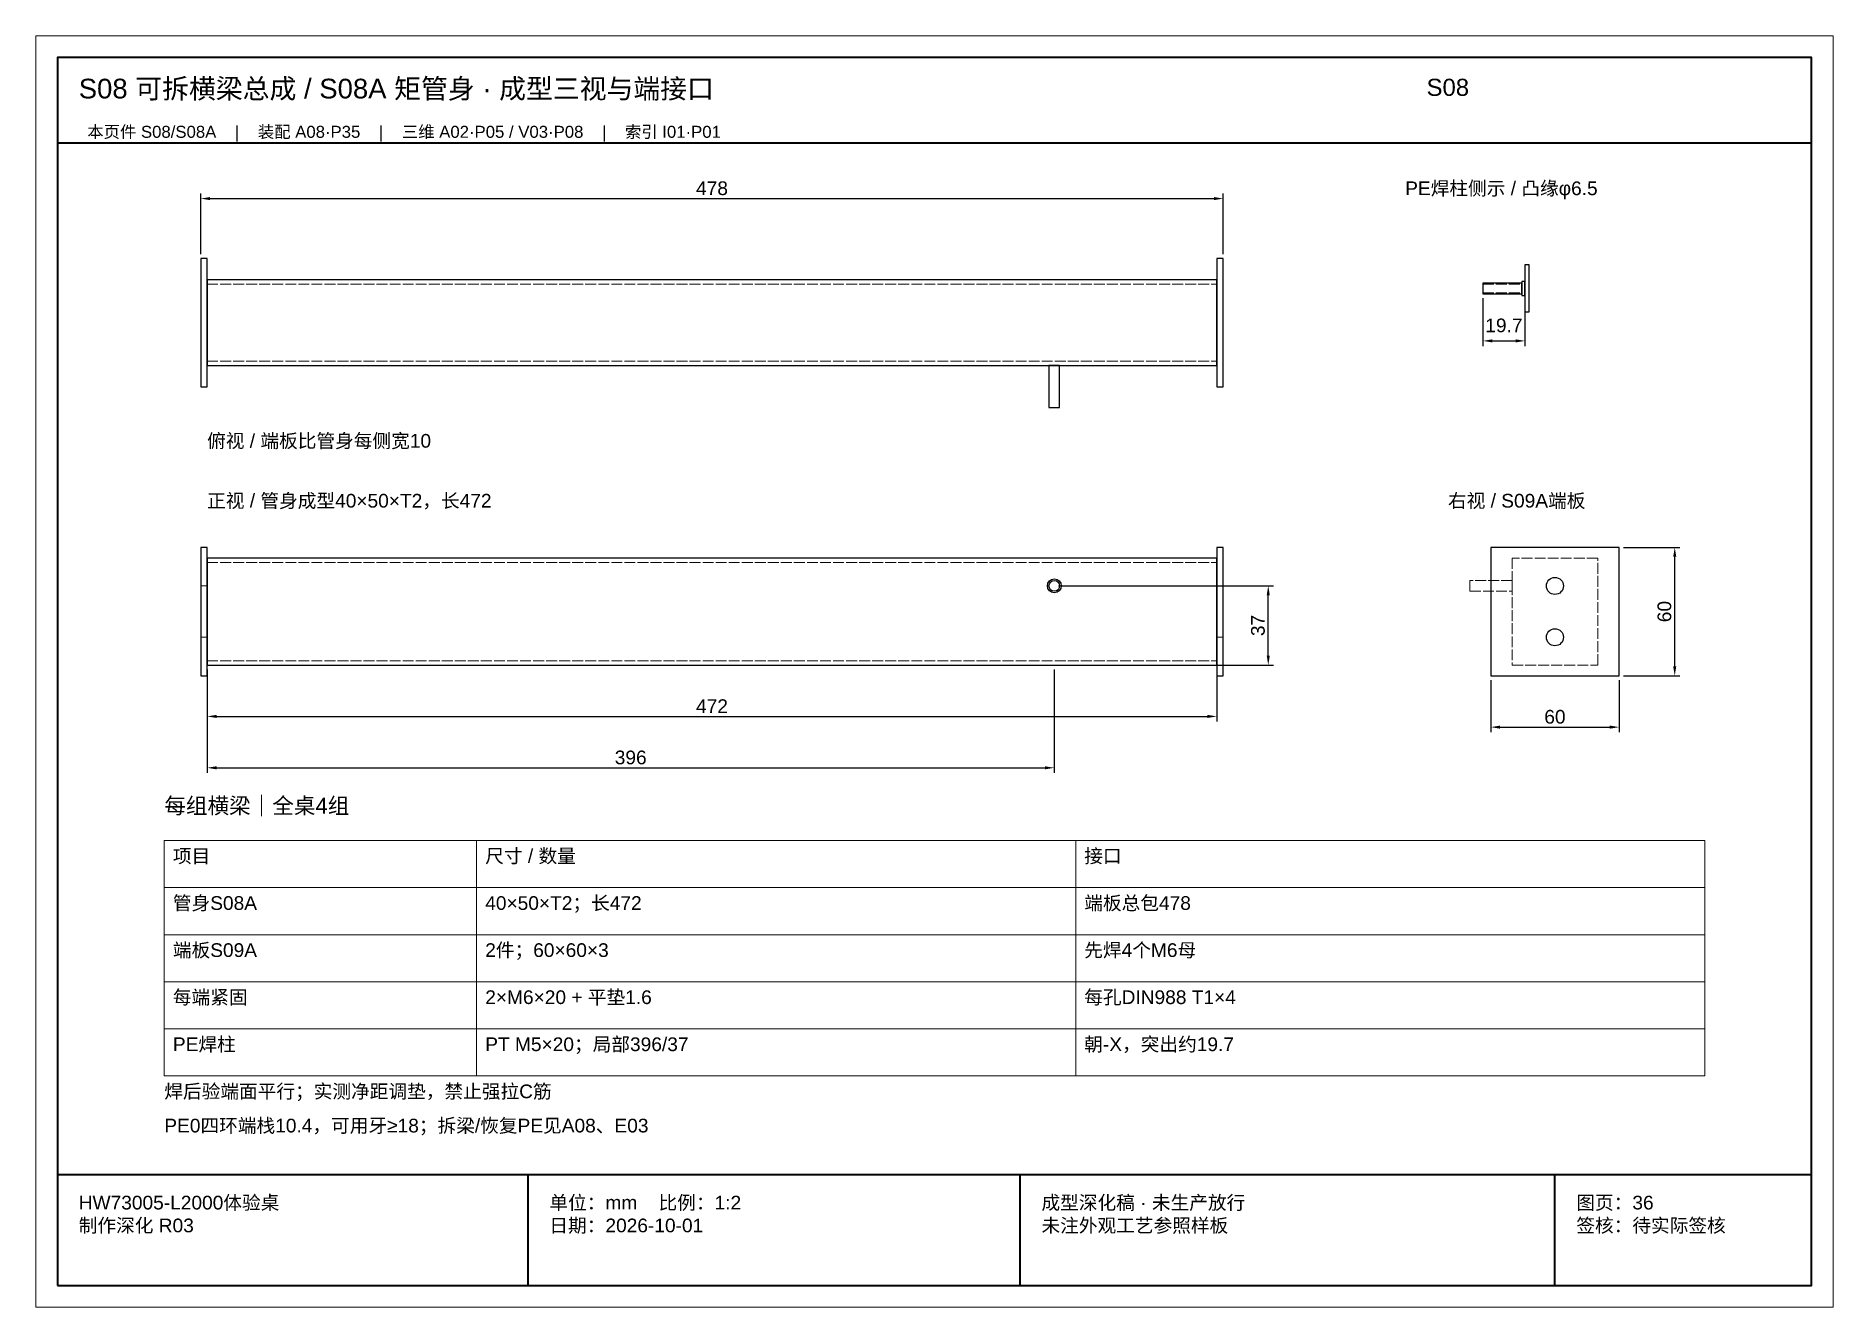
# Paper-space layout 'S08' of a CAD drawing. Header units: millimetres. Extents: x 0 to 420, y 0 to 297.
# The model-space entities are those that its viewports show. They can reach past a viewport. Long polylines and large blocks are cut down to what shows.
import ezdxf

# ---------------------------------------------------------------- set-up
doc = ezdxf.new("R2010")
doc.units = ezdxf.units.MM
doc.linetypes.add('DASHED', pattern=[1.524, 1.27, -0.254])
for name, color, linetype, lineweight in [('DIM', 7, 'Continuous', 13), ('FRAME', 7, 'Continuous', 35), ('HIDDEN', 8, 'DASHED', 13), ('NOTE', 7, 'Continuous', 18), ('OUTLINE', 7, 'Continuous', 25)]:
    doc.layers.add(name, color=color, linetype=linetype, lineweight=lineweight)
doc.styles.add('CN', font='Arial Unicode.ttf')
doc.dimstyles.new('D2_A3', dxfattribs={"dimtxt": 6.4, "dimasz": 4.4, "dimexe": 2.4, "dimexo": 2, "dimgap": 1.6, "dimtad": 1, "dimdsep": 46, "dimtxsty": 'CN', "dimcen": 2.5, "dimclrd": 7, "dimclre": 7, "dimclrt": 7, "dimazin": 3, "dimtfac": 1, "dimtmove": 0, "dimatfit": 3})

msp = doc.modelspace()

# ---------------------------------------------------------------- linework, layer by layer
at = {"layer": 'DIM'}
for points in [[(240060, 196), (240206, 196), (240206, 218), (240060, 218)], [(240206, 196), (240486, 196), (240486, 218), (240206, 218)], [(240486, 196), (240780, 196), (240780, 218), (240486, 218)], [(240060, 174), (240206, 174), (240206, 196), (240060, 196)], [(240206, 174), (240486, 174), (240486, 196), (240206, 196)], [(240486, 174), (240780, 174), (240780, 196), (240486, 196)], [(240060, 152), (240206, 152), (240206, 174), (240060, 174)], [(240206, 152), (240486, 152), (240486, 174), (240206, 174)], [(240486, 152), (240780, 152), (240780, 174), (240486, 174)], [(240060, 130), (240206, 130), (240206, 152), (240060, 152)], [(240206, 130), (240486, 130), (240486, 152), (240206, 152)], [(240486, 130), (240780, 130), (240780, 152), (240486, 152)], [(240060, 108), (240206, 108), (240206, 130), (240060, 130)], [(240206, 108), (240486, 108), (240486, 130), (240206, 130)], [(240486, 108), (240780, 108), (240780, 130), (240486, 130)]]:
    msp.add_lwpolyline(points, close=True, dxfattribs=at)
at = {"layer": 'FRAME'}
for p, q in [((240010, 544), (240830, 544)), ((240010, 62), (240830, 62)), ((240230, 10), (240230, 62)), ((240460, 10), (240460, 62)), ((240710, 10), (240710, 62))]:
    msp.add_line(p, q, dxfattribs=at)
msp.add_lwpolyline([(240010, 10), (240830, 10), (240830, 584), (240010, 584)], close=True, dxfattribs=at)
at = {"layer": 'HIDDEN'}
for p, q in [((240080, 478), (240552, 478)), ((240676.3, 478), (240694.6, 478)), ((240676.3, 474), (240694.6, 474)), ((240080, 442), (240552, 442)), ((240080, 348), (240552, 348)), ((240077, 337), (240080, 337)), ((240552, 337), (240555, 337)), ((240077, 313), (240080, 313)), ((240552, 313), (240555, 313)), ((240080, 302), (240552, 302))]:
    msp.add_line(p, q, dxfattribs=at)
for points in [[(240690, 300), (240730, 300), (240730, 350), (240690, 350)], [(240670.3, 334.5), (240690, 334.5), (240690, 339.5), (240670.3, 339.5)]]:
    msp.add_lwpolyline(points, close=True, dxfattribs=at)
at = {"layer": 'OUTLINE'}
for points in [[(240077, 430), (240080, 430), (240080, 490), (240077, 490)], [(240552, 430), (240555, 430), (240555, 490), (240552, 490)], [(240080, 440), (240552, 440), (240552, 480), (240080, 480)], [(240694.6, 472.75), (240696, 472.75), (240696, 479.25), (240694.6, 479.25)], [(240696, 465), (240698, 465), (240698, 487), (240696, 487)], [(240676.3, 473.5), (240694.6, 473.5), (240694.6, 478.5), (240676.3, 478.5)], [(240473.5, 420.3), (240478.5, 420.3), (240478.5, 440), (240473.5, 440)], [(240077, 295), (240080, 295), (240080, 355), (240077, 355)], [(240552, 295), (240555, 295), (240555, 355), (240552, 355)], [(240680, 295), (240740, 295), (240740, 355), (240680, 355)], [(240080, 300), (240552, 300), (240552, 350), (240080, 350)]]:
    msp.add_lwpolyline(points, close=True, dxfattribs=at)
for centre, radius in [((240476, 337), 3.25), ((240476, 337), 2.5), ((240710, 337), 4), ((240710, 313), 4)]:
    msp.add_circle(centre, radius, dxfattribs=at)

# ---------------------------------------------------------------- texts
at = {"layer": 'NOTE', "attachment_point": 1, "style": 'CN'}
for s, insert, char_height, width in [('S08 可拆横梁总成 / S08A 矩管身 · 成型三视与端接口', (240020, 574), 9.2, 620), ('S08', (240650, 574), 8, 180), ('本页件 S08/S08A    |    装配 A08·P35    |    三维 A02·P05 / V03·P08    |    索引 I01·P01', (240024, 552), 5.6, 792), ('PE焊柱侧示 / 凸缘φ6.5', (240640, 526), 6.4, 180), ('俯视 / 端板比管身每侧宽10', (240080, 408), 6.4, 480), ('正视 / 管身成型40×50×T2，长472', (240080, 380), 6.4, 500), ('右视 / S09A端板', (240660, 380), 6.4, 180), ('每组横梁｜全桌4组', (240060, 238), 7.4, 720), ('项目', (240064, 214), 6.4, 138), ('尺寸 / 数量', (240210, 214), 6.4, 272), ('接口', (240490, 214), 6.4, 286), ('管身S08A', (240064, 192), 6.4, 138), ('40×50×T2；长472', (240210, 192), 6.4, 272), ('端板总包478', (240490, 192), 6.4, 286), ('端板S09A', (240064, 170), 6.4, 138), ('2件；60×60×3', (240210, 170), 6.4, 272), ('先焊4个M6母', (240490, 170), 6.4, 286), ('每端紧固', (240064, 148), 6.4, 138), ('2×M6×20 + 平垫1.6', (240210, 148), 6.4, 272), ('每孔DIN988 T1×4', (240490, 148), 6.4, 286), ('PE焊柱', (240064, 126), 6.4, 138), ('PT M5×20；局部396/37', (240210, 126), 6.4, 272), ('朝-X，突出约19.7', (240490, 126), 6.4, 286), ('焊后验端面平行；实测净距调垫，禁止强拉C筋', (240060, 104), 6.4, 722), ('PE0四环端栈10.4，可用牙≥18；拆梁/恢复PE见A08、E03', (240060, 88), 6.4, 722), ('HW73005-L2000体验桌\\P制作深化 R03', (240020, 52), 6.4, 200), ('单位：mm    比例：1:2\\P日期：2026-10-01', (240240, 52), 6.4, 210), ('成型深化稿 · 未生产放行\\P未注外观工艺参照样板', (240470, 52), 6.4, 230), ('图页：36\\P签核：待实际签核', (240720, 52), 6.4, 110)]:
    msp.add_mtext(s, dxfattribs=dict(at, insert=insert, char_height=char_height, width=width))

# ---------------------------------------------------------------- dimensions: what is measured, and where the dimension line sits
at = {"layer": 'DIM'}
for base, p1, p2 in [((240077, 518), (240077, 490), (240555, 490)), ((240676.3, 451.5), (240676.3, 473.5), (240696, 473.5)), ((240080, 276), (240080, 300), (240552, 300)), ((240080, 252), (240080, 300), (240476, 300)), ((240680, 271), (240680, 295), (240740, 295))]:
    msp.add_linear_dim(base=base, p1=p1, p2=p2, dimstyle='D2_A3', dxfattribs=at).render()
for base, p1, p2 in [((240766, 295), (240740, 295), (240740, 355)), ((240576, 300), (240476, 300), (240476, 337))]:
    msp.add_linear_dim(base=base, p1=p1, p2=p2, angle=90, dimstyle='D2_A3', dxfattribs=at).render()

psp = doc.layouts.new('S08')

# ---------------------------------------------------------------- viewports
at = {"layer": 'Defpoints'}
psp.add_viewport(center=(210, 148.5), size=(420, 297), view_center_point=(240420, 297), view_height=594, dxfattribs=at)

doc.saveas('drawing.dxf')
